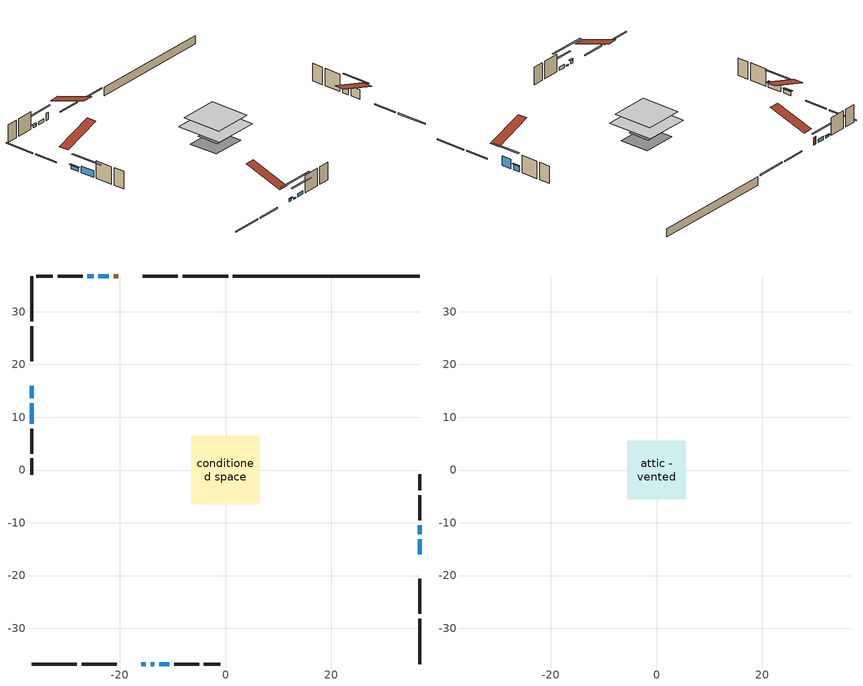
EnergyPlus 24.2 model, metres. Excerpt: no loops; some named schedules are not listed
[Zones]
conditioned space
 floor adiabatic (AdiabaticFloorConstruction): -6.45,-6.45 -6.45,6.45 6.45,6.45 6.45,-6.45 z2.9
 floor foundation (Slab1 construction): -4.73,-4.11 -4.73,4.11 4.73,4.11 4.73,-4.11 z-1.83
 floor foundation (Slab2 construction): -3.07,-3.07 -3.07,3.07 3.07,3.07 3.07,-3.07 z0
 wall outside (RimJoist1 construction): 0.49,36.77 -8.09,36.77 / -36.77,-36.77 -28.2,-36.77 / -36.77,36.77 -36.77,28.2 / 36.77,-36.77 36.77,-28.2 z0.46:0.76
 wall outside (RimJoist2 construction): -9.01,36.77 -15.64,36.77 / -27.27,-36.77 -20.64,-36.77 / -36.77,27.27 -36.77,20.64 / 36.77,-27.27 36.77,-20.64 z0.46:0.76
 wall outside (AdiabaticWallConstruction 1): -20.34,36.77 -21.21,36.77 z0.46:2.49
 wall outside (AdiabaticWallConstruction): 36.77,-15.95 36.77,-13.09 z0.46:3.07; -15.95,-36.77 -15.12,-36.77 z0.46:1.21; -36.77,15.95 -36.77,13.6 z0.46:1.53; -14.2,-36.77 -13.53,-36.77 z0.46:0.76; -22.14,36.77 -24.08,36.77 / -12.6,-36.77 -10.66,-36.77 z0.46:1.34; -36.77,12.67 -36.77,8.76 z0.46:2.24; 36.77,-12.16 36.77,-10.44 z0.46:2.03; -25,36.77 -26.17,36.77 z0.46:0.99
 wall outside (Wall1 construction): -27.1,36.77 -31.81,36.77 / -9.73,-36.77 -5.02,-36.77 / -36.77,7.83 -36.77,3.12 / 36.77,-9.51 36.77,-4.8 z0.46:5.34
 wall outside (Wall2 construction): -32.74,36.77 -35.84,36.77 / -4.09,-36.77 -0.98,-36.77 / -36.77,2.19 -36.77,-0.91 / 36.77,-3.87 36.77,-0.76 z0.46:5.34
 wall foundation (FoundationWall1 construction): 1.42,36.77,-1.83 1.42,36.77,0.46 33.24,36.77,0.46 33.24,36.77,0.4 36.77,36.77,0.4 36.77,36.77,-1.83
 window (WindowConstruction): 36.77,-15.95 36.77,-13.09 z0.46:3.07
 window (WindowConstruction 6): -15.95,-36.77 -15.12,-36.77 z0.46:1.21
 window (WindowConstruction 7): -36.77,15.95 -36.77,13.6 z0.46:1.53
 window (WindowConstruction 8): -14.19,-36.77 -13.53,-36.77 z0.46:0.76
 window (WindowConstruction 1): -22.14,36.77 -24.08,36.77 z0.46:1.34
 window (WindowConstruction 2): -12.6,-36.77 -10.66,-36.77 z0.46:1.34
 window (WindowConstruction 3): -36.77,12.67 -36.77,8.76 z0.46:2.24
 window (WindowConstruction 4): 36.77,-12.16 36.77,-10.44 z0.46:2.03
 window (WindowConstruction 5): -25,36.77 -26.17,36.77 z0.46:0.99
 door (Door): -20.34,36.77 -21.21,36.77 z0.46:2.49
 ceiling adiabatic (AdiabaticFloorConstruction): 6.45,-6.45 6.45,6.45 -6.45,6.45 -6.45,-6.45 z2.9
attic - vented
 floor to conditioned space (Floor1 construction Reversed): -5.53,-5.53 -5.53,5.53 5.53,5.53 5.53,-5.53 z5.34
 roof outside (Roof1 construction): -19.41,36.77,5.34 -19.41,26,8.93 -16.57,26,8.93 -16.57,36.77,5.34; -16.88,-36.77,5.34 -16.88,-26,8.93 -19.71,-26,8.93 -19.71,-36.77,5.34; -36.77,16.88,5.34 -26,16.88,8.93 -26,19.71,8.93 -36.77,19.71,5.34; 36.77,-16.88,5.34 26,-16.88,8.93 26,-19.71,8.93 36.77,-19.71,5.34
shading: 36.77,-10.45 36.77,-18.59 37.19,-18.59 37.19,-10.45 z5.71; -14.92,-36.77 -16.15,-36.77 -16.15,-37.19 -14.92,-37.19 z1.41; -36.77,13.4 -36.77,16.15 -37.19,16.15 -37.19,13.4 z1.73; -8.45,-36.77 -19.27,-36.77 -19.27,-37.19 -8.45,-37.19 z5.84; -26.72,36.77 -19.5,36.77 -19.5,37.19 -26.72,37.19 z3.98; -8.02,-36.77 -15.24,-36.77 -15.24,-37.19 -8.02,-37.19 z3.98; -36.77,6.12 -36.77,15.31 -37.19,15.31 -37.19,6.12 z4.88; 36.77,-10.24 36.77,-12.36 37.19,-12.36 37.19,-10.24 z2.23; -26.37,36.77 -24.8,36.77 -24.8,37.19 -26.37,37.19 z1.19
[Building]
Building 1: Terrain=Suburbs
[Site:Location]
Toronto City Centre_ON: Latitude {deg}=43.63; Longitude {deg}=-79.39; Time Zone {hr}=-5; Elevation {m}=77; Keep Site Location Information=Yes
[Site:GroundTemperature:Shallow]
5.01852, 3.26908, 3.12898, 3.95918, 7.29196, 10.6092, 13.4851, 15.3069, 15.4617, 13.9799, 11.1774, 7.9619
[Site:WaterMainsTemperature]
Calculation Method=Schedule; Temperature Schedule=mains temperature schedule
[Material] Roughness=Rough; Thermal Absorptance=0.9
Name | Thickness {m} | Conductivity {W/m-K} | Density {kg/m3} | Specific Heat {J/kg-K} | Solar Absorptance | Visible Absorptance
asphalt or fiberglass shingles | 0.00635 | 0.162714 | 1121.4 | 1465.45 | 0.4 | 0.4
ceiling loosefill ins | 0.0846667 | 0.0480833 | 16.02 | 1046.75 | 0.7 | 0.7
ceiling stud and cavity | 0.1397 | 1.72459 | 65.682 | 1177.47 | 0.7 | 0.7
concrete 4.0 in. | 0.1016 | 1.803125 | 2242.8 | 837.4 | 0.7 | 0.7
concrete 8.0 in. | 0.2032 | 1.803125 | 2242.8 | 837.4 | 0.7 | 0.7
door material | 0.04445 | 0.188738 | 512.64 | 1214.23 | 0.7 | 0.7
exterior vertical ins | 0.00884232 | 0.029427 | 32.04 | 1214.23 | 0.7 | 0.7
floor covering | 0.0127 | 0.0433444 | 54.468 | 1339.84 | 0.6 | 0.6
floor rigid ins; wall rigid ins | 0.512978 | 0.029427 | 32.04 | 1214.23 | 0.7 | 0.7
floor stud and cavity | 0.1397 | 1.75129 | 37.0049 | 1207.88 | 0.7 | 0.7
furniture material conditioned space 1 | 0.1524 | 0.115458 | 640.8 | 1214.23 | 0.6 | 0.6
gypsum board | 0.0127 | 0.160291 | 801 | 837.4 | 0.6 | 0.6
gypsum board 1 | 0.0127 | 0.160291 | 801 | 837.4 | 0.7 | 0.7
osb sheathing 0.5 in. | 0.0127 | 0.115458 | 512.64 | 1214.23 | 0.7 | 0.7
osb sheathing 0.75 in. | 0.01905 | 0.115458 | 512.64 | 1214.23 | 0.7 | 0.7
osb sheathing 2.0 in. | 0.0508 | 0.115458 | 512.64 | 1214.23 | 0.7 | 0.7
rim joist stud and cavity | 0.0508 | 0.0451784 | 125.044 | 1163.47 | 0.6 | 0.6
rim joist stud and cavity 1 | 0.0508 | 0.0499498 | 125.044 | 1163.47 | 0.6 | 0.6
wall stud and cavity | 0.1397 | 0.0812893 | 139.0536 | 1170.24 | 0.7 | 0.7
wall stud and cavity 1 | 0.1397 | 0.0825581 | 139.0536 | 1170.24 | 0.7 | 0.7
wall stud and cavity 2 | 0.0889 | 0.380278 | 52.3479 | 1209.89 | 0.7 | 0.7
wall stud and cavity 3 | 0.0889 | 0.391764 | 83.0341 | 1211.67 | 0.7 | 0.7
wood siding | 0.0254 | 0.102417 | 544.68 | 1172.36 | 0.4 | 0.4
wood siding 1; wood siding 2; wood siding 3 | 0.0254 | 0.102417 | 544.68 | 1172.36 | 0.7 | 0.7
[WindowMaterial:SimpleGlazingSystem]
Name | U-Factor {W/m2-K} | Solar Heat Gain Coefficient
WindowMaterial | 2.86285 | 0.72
WindowMaterial 1 | 2.94859 | 0.64
WindowMaterial 2 | 2.88613 | 0.7
WindowMaterial 3 | 2.89521 | 0.69
WindowMaterial 4 | 3.01275 | 0.56
WindowMaterial 5 | 2.96789 | 0.62
WindowMaterial 6 | 2.92814 | 0.66
WindowMaterial 7 | 5.984612 | 0.53
[Construction]
AdiabaticFloorConstruction: floor stud and cavity, floor rigid ins, osb sheathing 0.75 in., floor covering
AdiabaticWallConstruction: wood siding 2, wall rigid ins, wall stud and cavity 2, gypsum board
AdiabaticWallConstruction 1: wood siding 3, wall rigid ins, wall stud and cavity 2, gypsum board
Door: door material
Floor1 construction Reversed: gypsum board, ceiling stud and cavity, ceiling loosefill ins
FoundationWall1 construction: concrete 8.0 in., gypsum board 1
furniture construction conditioned space 1: furniture material conditioned space 1
PartitionWallConstruction: gypsum board, wall stud and cavity 3, gypsum board
RimJoist1 construction: wood siding 1, osb sheathing 2.0 in., rim joist stud and cavity
RimJoist2 construction: wood siding 1, osb sheathing 2.0 in., rim joist stud and cavity 1
Roof1 construction: asphalt or fiberglass shingles
Slab1 construction; Slab2 construction: concrete 4.0 in.
Wall1 construction: wood siding, osb sheathing 0.5 in., wall stud and cavity, gypsum board
Wall2 construction: wood siding, osb sheathing 0.5 in., wall stud and cavity 1, gypsum board
WindowConstruction: WindowMaterial
WindowConstruction 1; WindowConstruction 2: WindowMaterial 1
WindowConstruction 3: WindowMaterial 2
WindowConstruction 4: WindowMaterial 3
WindowConstruction 5: WindowMaterial 4
WindowConstruction 6: WindowMaterial 5
WindowConstruction 7: WindowMaterial 6
WindowConstruction 8: WindowMaterial 7
[Zone] Multiplier=1; Part of Total Floor Area=Yes
Name | Volume {m3}
attic - vented | 71.2484
conditioned space | 583.7
[Space]
Name | Zone | Volume {m3}
attic - vented 1 | attic - vented | 71.2484
conditioned space 1 | conditioned space | 583.7
[ZoneInfiltration:EffectiveLeakageArea]
infil attic - vented 1: Zone or Space=attic - vented 1; Schedule=Always On Discrete; Effective Air Leakage Area {cm2}=5147.79; Stack Coefficient=0.000249635; Wind Coefficient=1.06751e-05
[ZoneMixing]
whole house fan mix: Zone or Space=attic - vented; Schedule=Always On Continuous; Design Flow Rate Calculation Method=Flow/Zone; Design Flow Rate {m3/s}=0; Source Zone or Space=conditioned space
[SurfaceProperty:ExposedFoundationPerimeter] Exposed Perimeter Calculation Method=TotalExposedPerimeter
Name | Total Exposed Perimeter {m}
Slab1 | 35.358
Slab2 | 17.374
[InternalMass] Zone or ZoneList=conditioned space; Space or SpaceList=conditioned space 1
Name | Construction | Surface Area {m2}
furniture mass conditioned space 1 | furniture construction conditioned space 1 | 112.755
partition wall mass | PartitionWallConstruction | 281.887
[Lights]
interior lighting: Zone or ZoneList or Space or SpaceList=conditioned space 1; Schedule=interior lighting schedule; Design Level Calculation Method=LightingLevel; Lighting Level {W}=343.2; Return Air Fraction=0; Fraction Radiant=0.6; Fraction Visible=0.2; Fraction Replaceable=1
[People]
occupants: Zone or ZoneList or Space or SpaceList=conditioned space 1; Number of People Schedule=occupants schedule; Number of People Calculation Method=People; Number of People=3; Fraction Radiant=0.314171; Sensible Heat Fraction=0.56303; Activity Level Schedule=occupants activity schedule; Carbon Dioxide Generation Rate {m3/s-W}=0; Enable ASHRAE 55 Comfort Warnings=No; Mean Radiant Temperature Calculation Type=EnclosureAveraged
[ElectricEquipment] Zone or ZoneList or Space or SpaceList=conditioned space 1; Design Level Calculation Method=EquipmentLevel
Name | Schedule | Design Level {W} | Fraction Latent | Fraction Radiant | Fraction Lost
clothes dryer | clothes dryer schedule | 140.772 | 0.015 | 0.081 | 0.85
clothes washer | clothes washer schedule | 32.1985 | 0.03 | 0.162 | 0.7
cooking range | cooking range schedule | 215.147 | 0.08 | 0.432 | 0.2
dishwasher | dishwasher schedule | 66.8632 | 0.3 | 0.18 | 0.4
fridge | fridge schedule | 72.9452 | 0 | 0.6 | 0
mech vent house fan | mech vent house fan schedule | 0.95 | 0 | 0 | 1
mech vent house fan cfis | mech vent house fan cfis schedule | 0 | 0 | 0 | 0
misc plug loads | misc plug loads schedule | 494.7 | 0.045 | 0.513 | 0.1
whole house fan | Always On Discrete | 0 | 0 | 0 | 1
[OtherEquipment] Zone or ZoneList or Space or SpaceList=conditioned space 1; Design Level Calculation Method=EquipmentLevel
Name | Fuel Type | Schedule | Design Level {W} | Fraction Latent | Fraction Radiant | Fraction Lost
clothes dryer 1 | Electricity | clothes dryer schedule | 0 | 0.015 | 0.081 | 0.85
cooking range 1 | Electricity | cooking range schedule | 0 | 0.08 | 0.432 | 0.2
general water use latent | None | general water use schedule | 62.594 | 1 | 0 | 0
general water use sensible | None | general water use schedule | -61.6891 | 0 | 0.6 | 0
mech vent house fan latent load | None | Always On Discrete | 0 | 1 | 0 | 0
mech vent house fan sensible load | None | Always On Discrete | 0 | 0 | 0 | 0
water heater energy adjustment1 | NaturalGas | Always On Discrete | 0.01 | 0 | 0 | 1
[ZoneInfiltration:DesignFlowRate] Zone or ZoneList or Space or SpaceList=conditioned space 1; Schedule=Always On Discrete; Design Flow Rate Calculation Method=Flow/Zone; Design Flow Rate {m3/s}=0
infil flow; natural vent flow; whole house fan flow
[AvailabilityManager:Scheduled]
central ac and furnace airloop Availability Manager: Schedule=Always On Discrete
[Foundation:Kiva] Initial Indoor Air Temperature {C}=18; Wall Depth Below Slab {m}=0.2032
Name | Wall Height Above Grade {m} | Custom Block Material Name 1 | Custom Block Depth 1 {m} | Custom Block X Position 1 {m} | Custom Block Z Position 1 {m}
Foundation Kiva 1 | 0.460004 | exterior vertical ins | 2.28999 | 0.2159 | 0
Foundation Kiva 2 | 0.1016
[Foundation:Kiva:Settings]
Soil Conductivity {W/m-K}=0.849921; Soil Density {kg/m3}=1842.3; Soil Specific Heat {J/kg-K}=418.7; Ground Solar Absorptivity=0.9; Ground Thermal Absorptivity=0.9; Ground Surface Roughness {m}=0.03; Far-Field Width {m}=40; Deep-Ground Boundary Condition=ZeroFlux; Deep-Ground Depth {m}=40; Minimum Cell Dimension {m}=0.2; Maximum Cell Growth Coefficient=3; Simulation Timestep=Timestep
[Exterior:Lights]
exterior lighting: Schedule=exterior lighting schedule; Design Level {W}=75.6
[EnergyManagementSystem:GlobalVariable]
central_ac_and_furnace_airloop_Fan_RTF
infil_program_Qfan
infil_program_Qinf
natural_vent_program_Qnv
natural_vent_program_Qwhf
[EnergyManagementSystem:Sensor]
Name | Output:Variable or Output:Meter Index Key | Output:Variable or Output:Meter
airflow_gain | infil flow | Infiltration Sensible Heat Gain Energy
airflow_gain_1 | natural vent flow | Infiltration Sensible Heat Gain Energy
airflow_gain_2 | whole house fan flow | Infiltration Sensible Heat Gain Energy
airflow_loss | infil flow | Infiltration Sensible Heat Loss Energy
airflow_loss_1 | natural vent flow | Infiltration Sensible Heat Loss Energy
airflow_loss_2 | whole house fan flow | Infiltration Sensible Heat Loss Energy
clg_load_cond |  | Cooling:EnergyTransfer:Zone:CONDITIONED SPACE
clg_sp_s; clg_sp_s_1 | cooling setpoint | Schedule Value
clothes_dryer_exhaust_0_sch_s | clothes dryer exhaust 0 schedule | Schedule Value
cool_season | cooling season schedule | Schedule Value
htg_load_cond |  | Heating:EnergyTransfer:Zone:CONDITIONED SPACE
htg_sp_s; htg_sp_s_1 | heating setpoint | Schedule Value
ig_ee_conv | clothes dryer | Electric Equipment Convective Heating Energy
ig_ee_conv_2 | cooking range | Electric Equipment Convective Heating Energy
ig_ee_conv_4 | fridge | Electric Equipment Convective Heating Energy
ig_ee_conv_5 | misc plug loads | Electric Equipment Convective Heating Energy
ig_ee_conv_6 | whole house fan | Electric Equipment Convective Heating Energy
ig_ee_rad | clothes dryer | Electric Equipment Radiant Heating Energy
ig_ee_rad_2 | cooking range | Electric Equipment Radiant Heating Energy
ig_ee_rad_4 | fridge | Electric Equipment Radiant Heating Energy
ig_ee_rad_5 | misc plug loads | Electric Equipment Radiant Heating Energy
ig_ee_rad_6 | whole house fan | Electric Equipment Radiant Heating Energy
ig_lgt_conv | interior lighting | Lights Convective Heating Energy
ig_lgt_rad | interior lighting | Lights Radiant Heating Energy
ig_lgt_vis | interior lighting | Lights Visible Radiation Heating Energy
ig_oe_conv | clothes dryer 1 | Other Equipment Convective Heating Energy
ig_oe_conv_1 | cooking range 1 | Other Equipment Convective Heating Energy
ig_oe_conv_2 | general water use latent | Other Equipment Convective Heating Energy
ig_oe_conv_3 | general water use sensible | Other Equipment Convective Heating Energy
ig_oe_conv_4 | water heater energy adjustment1 | Other Equipment Convective Heating Energy
ig_oe_rad | clothes dryer 1 | Other Equipment Radiant Heating Energy
ig_oe_rad_1 | cooking range 1 | Other Equipment Radiant Heating Energy
ig_oe_rad_2 | general water use latent | Other Equipment Radiant Heating Energy
ig_oe_rad_3 | general water use sensible | Other Equipment Radiant Heating Energy
ig_oe_rad_4 | water heater energy adjustment1 | Other Equipment Radiant Heating Energy
ig_ppl_conv | occupants | People Convective Heating Energy
ig_ppl_rad | occupants | People Radiant Heating Energy
im_conv | furniture mass conditioned space 1 | Surface Inside Face Convection Heat Gain Energy
im_conv_1 | partition wall mass | Surface Inside Face Convection Heat Gain Energy
im_ig | furniture mass conditioned space 1 | Surface Inside Face Internal Gains Radiation Heat Gain Energy
im_ig_1 | partition wall mass | Surface Inside Face Internal Gains Radiation Heat Gain Energy
im_lgt | furniture mass conditioned space 1 | Surface Inside Face Lights Radiation Heat Gain Energy
im_lgt_1 | partition wall mass | Surface Inside Face Lights Radiation Heat Gain Energy
im_sol | furniture mass conditioned space 1 | Surface Inside Face Solar Radiation Heat Gain Energy
im_sol_1 | partition wall mass | Surface Inside Face Solar Radiation Heat Gain Energy
im_surf | furniture mass conditioned space 1 | Surface Inside Face Net Surface Thermal Radiation Heat Gain Energy
im_surf_1 | partition wall mass | Surface Inside Face Net Surface Thermal Radiation Heat Gain Energy
mv_conv | mech vent house fan | Electric Equipment Convective Heating Energy
mv_conv_1 | mech vent house fan cfis | Electric Equipment Convective Heating Energy
mv_conv_2 | mech vent house fan latent load | Other Equipment Convective Heating Energy
mv_conv_3 | mech vent house fan sensible load | Other Equipment Convective Heating Energy
mv_rad | mech vent house fan | Electric Equipment Radiant Heating Energy
mv_rad_1 | mech vent house fan cfis | Electric Equipment Radiant Heating Energy
mv_rad_2 | mech vent house fan latent load | Other Equipment Radiant Heating Energy
mv_rad_3 | mech vent house fan sensible load | Other Equipment Radiant Heating Energy
natural_vent_s | natural vent schedule | Schedule Value
out_pb_s |  | Site Outdoor Air Barometric Pressure
out_wt_s |  | Site Outdoor Air Humidity Ratio
site_vw_s |  | Site Wind Speed
ss_back_out | Window1 | Surface Window Shortwave from Zone Back Out Window Heat Transfer Rate
ss_back_out_1 | Window11 | Surface Window Shortwave from Zone Back Out Window Heat Transfer Rate
ss_back_out_2 | Window12 | Surface Window Shortwave from Zone Back Out Window Heat Transfer Rate
ss_back_out_3 | Window14 | Surface Window Shortwave from Zone Back Out Window Heat Transfer Rate
ss_back_out_4 | Window2 | Surface Window Shortwave from Zone Back Out Window Heat Transfer Rate
ss_back_out_5 | Window4 | Surface Window Shortwave from Zone Back Out Window Heat Transfer Rate
ss_back_out_6 | Window6 | Surface Window Shortwave from Zone Back Out Window Heat Transfer Rate
ss_back_out_7 | Window8 | Surface Window Shortwave from Zone Back Out Window Heat Transfer Rate
ss_back_out_8 | Window9 | Surface Window Shortwave from Zone Back Out Window Heat Transfer Rate
ss_conv | Door1 | Surface Inside Face Convection Heat Gain Energy
ss_conv_1 | Window1 | Surface Inside Face Convection Heat Gain Energy
ss_conv_2 | Window11 | Surface Inside Face Convection Heat Gain Energy
ss_conv_3 | Window12 | Surface Inside Face Convection Heat Gain Energy
ss_conv_4 | Window14 | Surface Inside Face Convection Heat Gain Energy
ss_conv_5 | Window2 | Surface Inside Face Convection Heat Gain Energy
ss_conv_6 | Window4 | Surface Inside Face Convection Heat Gain Energy
ss_conv_7 | Window6 | Surface Inside Face Convection Heat Gain Energy
ss_conv_8 | Window8 | Surface Inside Face Convection Heat Gain Energy
ss_conv_9 | Window9 | Surface Inside Face Convection Heat Gain Energy
ss_ig | Door1 | Surface Inside Face Internal Gains Radiation Heat Gain Energy
ss_ig_1 | Window1 | Surface Inside Face Internal Gains Radiation Heat Gain Energy
ss_ig_2 | Window11 | Surface Inside Face Internal Gains Radiation Heat Gain Energy
ss_ig_3 | Window12 | Surface Inside Face Internal Gains Radiation Heat Gain Energy
ss_ig_4 | Window14 | Surface Inside Face Internal Gains Radiation Heat Gain Energy
ss_ig_5 | Window2 | Surface Inside Face Internal Gains Radiation Heat Gain Energy
ss_ig_6 | Window4 | Surface Inside Face Internal Gains Radiation Heat Gain Energy
ss_ig_7 | Window6 | Surface Inside Face Internal Gains Radiation Heat Gain Energy
ss_ig_8 | Window8 | Surface Inside Face Internal Gains Radiation Heat Gain Energy
ss_ig_9 | Window9 | Surface Inside Face Internal Gains Radiation Heat Gain Energy
ss_lgt | Door1 | Surface Inside Face Lights Radiation Heat Gain Energy
ss_sol | Door1 | Surface Inside Face Solar Radiation Heat Gain Energy
ss_surf | Door1 | Surface Inside Face Net Surface Thermal Radiation Heat Gain Energy
ss_surf_1 | Window1 | Surface Inside Face Net Surface Thermal Radiation Heat Gain Energy
ss_surf_2 | Window11 | Surface Inside Face Net Surface Thermal Radiation Heat Gain Energy
ss_surf_3 | Window12 | Surface Inside Face Net Surface Thermal Radiation Heat Gain Energy
ss_surf_4 | Window14 | Surface Inside Face Net Surface Thermal Radiation Heat Gain Energy
ss_surf_5 | Window2 | Surface Inside Face Net Surface Thermal Radiation Heat Gain Energy
ss_surf_6 | Window4 | Surface Inside Face Net Surface Thermal Radiation Heat Gain Energy
ss_surf_7 | Window6 | Surface Inside Face Net Surface Thermal Radiation Heat Gain Energy
ss_surf_8 | Window8 | Surface Inside Face Net Surface Thermal Radiation Heat Gain Energy
ss_surf_9 | Window9 | Surface Inside Face Net Surface Thermal Radiation Heat Gain Energy
ss_trans_in | Window1 | Surface Window Transmitted Solar Radiation Rate
ss_trans_in_1 | Window11 | Surface Window Transmitted Solar Radiation Rate
ss_trans_in_2 | Window12 | Surface Window Transmitted Solar Radiation Rate
ss_trans_in_3 | Window14 | Surface Window Transmitted Solar Radiation Rate
ss_trans_in_4 | Window2 | Surface Window Transmitted Solar Radiation Rate
ss_trans_in_5 | Window4 | Surface Window Transmitted Solar Radiation Rate
ss_trans_in_6 | Window6 | Surface Window Transmitted Solar Radiation Rate
ss_trans_in_7 | Window8 | Surface Window Transmitted Solar Radiation Rate
ss_trans_in_8 | Window9 | Surface Window Transmitted Solar Radiation Rate
ss_trans_out | Window1 | Surface Inside Face Initial Transmitted Diffuse Transmitted Out Window Solar Radiation Rate
ss_trans_out_1 | Window11 | Surface Inside Face Initial Transmitted Diffuse Transmitted Out Window Solar Radiation Rate
ss_trans_out_2 | Window12 | Surface Inside Face Initial Transmitted Diffuse Transmitted Out Window Solar Radiation Rate
ss_trans_out_3 | Window14 | Surface Inside Face Initial Transmitted Diffuse Transmitted Out Window Solar Radiation Rate
ss_trans_out_4 | Window2 | Surface Inside Face Initial Transmitted Diffuse Transmitted Out Window Solar Radiation Rate
ss_trans_out_5 | Window4 | Surface Inside Face Initial Transmitted Diffuse Transmitted Out Window Solar Radiation Rate
ss_trans_out_6 | Window6 | Surface Inside Face Initial Transmitted Diffuse Transmitted Out Window Solar Radiation Rate
ss_trans_out_7 | Window8 | Surface Inside Face Initial Transmitted Diffuse Transmitted Out Window Solar Radiation Rate
ss_trans_out_8 | Window9 | Surface Inside Face Initial Transmitted Diffuse Transmitted Out Window Solar Radiation Rate
s_conv | Floor1 | Surface Inside Face Convection Heat Gain Energy
s_conv_1 | FoundationWall1 | Surface Inside Face Convection Heat Gain Energy
s_conv_10 | RimJoist2:270 | Surface Inside Face Convection Heat Gain Energy
s_conv_11 | RimJoist2:90 | Surface Inside Face Convection Heat Gain Energy
s_conv_12 | Slab1 | Surface Inside Face Convection Heat Gain Energy
s_conv_13 | Slab2 | Surface Inside Face Convection Heat Gain Energy
s_conv_14 | Wall1:0 | Surface Inside Face Convection Heat Gain Energy
s_conv_15 | Wall1:180 | Surface Inside Face Convection Heat Gain Energy
s_conv_16 | Wall1:270 | Surface Inside Face Convection Heat Gain Energy
s_conv_17 | Wall1:90 | Surface Inside Face Convection Heat Gain Energy
s_conv_18 | Wall2:0 | Surface Inside Face Convection Heat Gain Energy
s_conv_19 | Wall2:180 | Surface Inside Face Convection Heat Gain Energy
s_conv_2 | inferred conditioned ceiling | Surface Inside Face Convection Heat Gain Energy
s_conv_20 | Wall2:270 | Surface Inside Face Convection Heat Gain Energy
s_conv_21 | Wall2:90 | Surface Inside Face Convection Heat Gain Energy
s_conv_3 | inferred conditioned floor | Surface Inside Face Convection Heat Gain Energy
s_conv_4 | RimJoist1:0 | Surface Inside Face Convection Heat Gain Energy
s_conv_5 | RimJoist1:180 | Surface Inside Face Convection Heat Gain Energy
s_conv_6 | RimJoist1:270 | Surface Inside Face Convection Heat Gain Energy
s_conv_7 | RimJoist1:90 | Surface Inside Face Convection Heat Gain Energy
s_conv_8 | RimJoist2:0 | Surface Inside Face Convection Heat Gain Energy
s_conv_9 | RimJoist2:180 | Surface Inside Face Convection Heat Gain Energy
s_ig | Floor1 | Surface Inside Face Internal Gains Radiation Heat Gain Energy
s_ig_1 | FoundationWall1 | Surface Inside Face Internal Gains Radiation Heat Gain Energy
s_ig_10 | RimJoist2:270 | Surface Inside Face Internal Gains Radiation Heat Gain Energy
s_ig_11 | RimJoist2:90 | Surface Inside Face Internal Gains Radiation Heat Gain Energy
s_ig_12 | Slab1 | Surface Inside Face Internal Gains Radiation Heat Gain Energy
s_ig_13 | Slab2 | Surface Inside Face Internal Gains Radiation Heat Gain Energy
s_ig_14 | Wall1:0 | Surface Inside Face Internal Gains Radiation Heat Gain Energy
s_ig_15 | Wall1:180 | Surface Inside Face Internal Gains Radiation Heat Gain Energy
s_ig_16 | Wall1:270 | Surface Inside Face Internal Gains Radiation Heat Gain Energy
s_ig_17 | Wall1:90 | Surface Inside Face Internal Gains Radiation Heat Gain Energy
s_ig_18 | Wall2:0 | Surface Inside Face Internal Gains Radiation Heat Gain Energy
s_ig_19 | Wall2:180 | Surface Inside Face Internal Gains Radiation Heat Gain Energy
s_ig_2 | inferred conditioned ceiling | Surface Inside Face Internal Gains Radiation Heat Gain Energy
s_ig_20 | Wall2:270 | Surface Inside Face Internal Gains Radiation Heat Gain Energy
s_ig_21 | Wall2:90 | Surface Inside Face Internal Gains Radiation Heat Gain Energy
s_ig_3 | inferred conditioned floor | Surface Inside Face Internal Gains Radiation Heat Gain Energy
s_ig_4 | RimJoist1:0 | Surface Inside Face Internal Gains Radiation Heat Gain Energy
